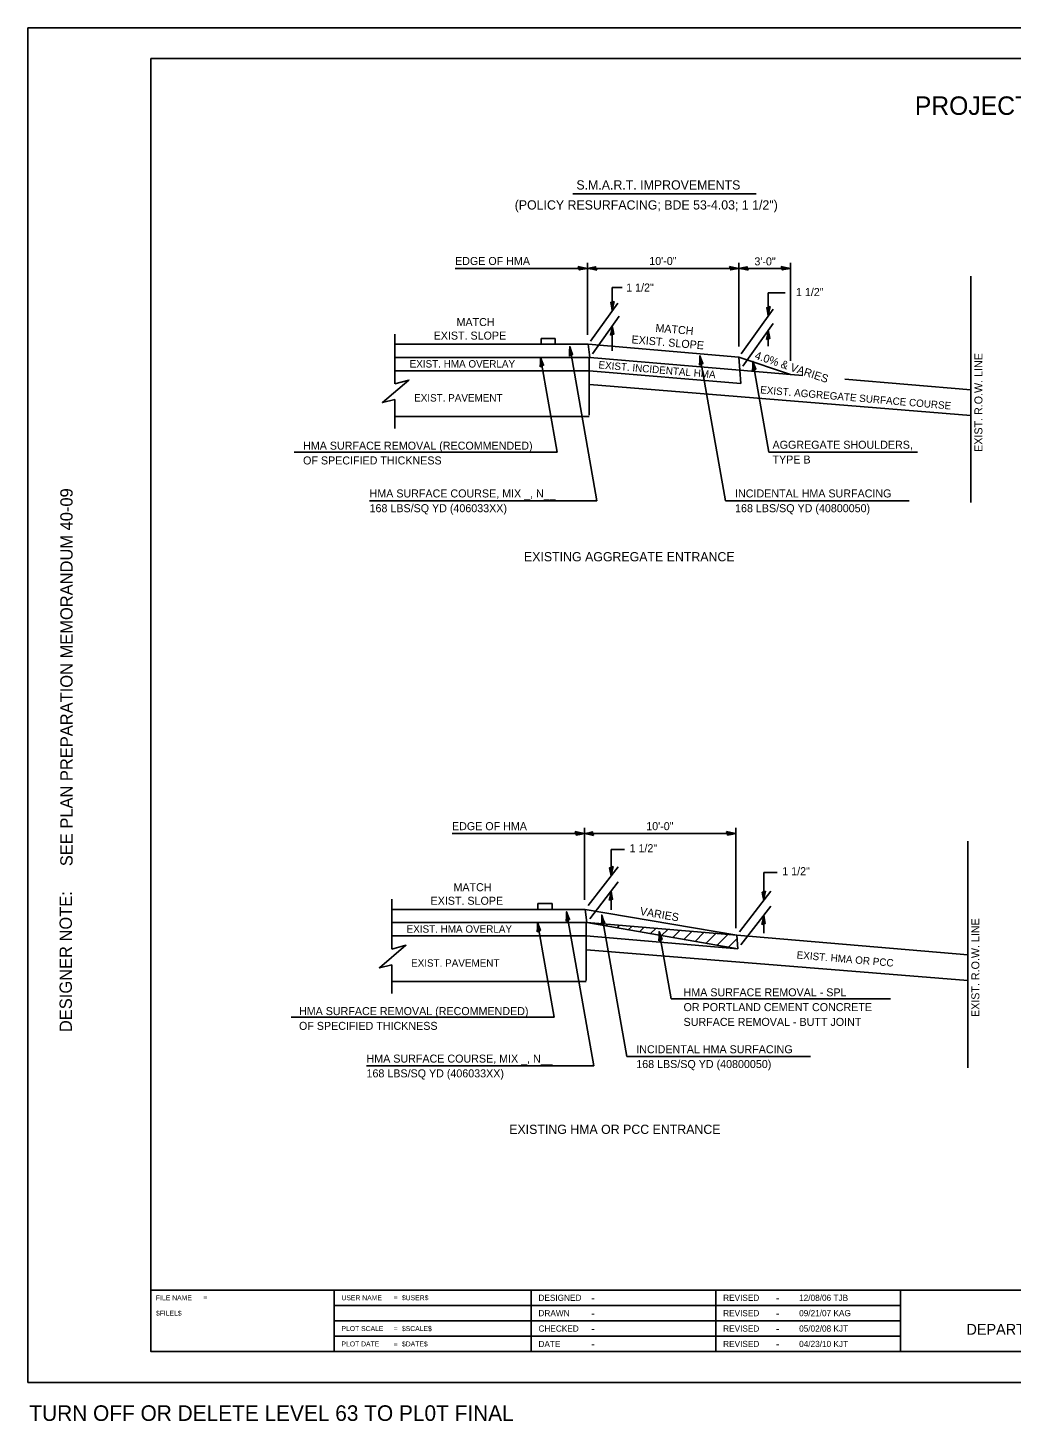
# Model space of a CAD drawing. Extents: x 99425 to 100785, y 98735 to 99188.
# Drawn here: x 99424.6 to 99744, y 98735.3 to 99187.9 of the extents above; entities that cross this region are included whole.
import ezdxf

# ---------------------------------------------------------------- set-up
doc = ezdxf.new("R2010")
doc.units = 0
for name, color, linetype in [('Level 27', 7, 'Continuous'), ('Level 29', 7, 'Continuous'), ('Level 55', 7, 'Continuous'), ('Level 6', 7, 'Continuous'), ('Level 63', 7, 'Continuous'), ('Level 9', 7, 'Continuous'), ('Sheets_50 Reference Boundary', 7, 'Continuous'), ('Sheets_General Details', 7, 'Continuous'), ('Sheets_Printer Plotting Border', 7, 'Continuous')]:
    doc.layers.add(name, color=color, linetype=linetype)

msp = doc.modelspace()

# ---------------------------------------------------------------- linework, layer by layer
at = {"layer": 'Level 27'}
for p, q in [((99606.91, 99062), (99606.91, 99080.82)), ((99543.76, 99076.48), (99606.91, 99076.48)), ((99606.91, 99076.48), (99656.21, 99072.28)), ((99655.87, 99076.68), (99656.21, 99072.28)), ((99672.33, 99075.28), (99676.3, 99074.94)), ((99690, 99073.77), (99730.88, 99070.3)), ((99730.88, 99061.94), (99607.08, 99071.96)), ((99543.83, 99061.66), (99606.91, 99061.66)), ((99605.92, 98878.42), (99605.92, 98897.24)), ((99542.77, 98892.89), (99605.92, 98892.89)), ((99605.92, 98892.89), (99655.21, 98888.7)), ((99654.88, 98893.09), (99655.21, 98888.7)), ((99654.88, 98893.09), (99729.89, 98886.72)), ((99729.89, 98878.36), (99606.09, 98888.38)), ((99542.84, 98878.07), (99605.92, 98878.07))]:
    msp.add_line(p, q, dxfattribs=at)
at = {"layer": 'Level 29'}
for p, q in [((99543.76, 99085.06), (99606.6, 99085.06)), ((99606.6, 99085.06), (99655.55, 99080.89)), ((99606.6, 99085.06), (99607.15, 99080.82)), ((99543.76, 99080.82), (99607.15, 99080.82)), ((99607.15, 99080.82), (99655.87, 99076.68)), ((99655.55, 99080.89), (99655.87, 99076.68)), ((99655.55, 99080.89), (99672.33, 99075.28)), ((99655.87, 99076.68), (99672.33, 99075.28)), ((99542.77, 98901.47), (99605.61, 98901.47)), ((99542.77, 98897.24), (99606.15, 98897.24)), ((99605.61, 98901.47), (99654.88, 98893.09)), ((99605.61, 98901.47), (99606.15, 98897.24)), ((99606.15, 98897.24), (99654.88, 98893.09)), ((99606.15, 98897.24), (99655.21, 98888.7)), ((99654.88, 98893.09), (99655.21, 98888.7))]:
    msp.add_line(p, q, dxfattribs=at)
at = {"layer": 'Level 55'}
for p, q in [((99601.66, 99133.98), (99661.12, 99133.98)), ((99606.37, 99111.58), (99606.37, 99088.16)), ((99655.55, 99084.35), (99655.55, 99111.58)), ((99672.33, 99079.74), (99672.33, 99111.58)), ((99606.37, 99109.73), (99563.36, 99109.73)), ((99606.37, 99109.73), (99655.55, 99109.73)), ((99655.55, 99109.73), (99672.33, 99109.73)), ((99614.43, 99096.01), (99614.43, 99103.51)), ((99614.43, 99103.51), (99617.62, 99103.51)), ((99665.12, 99101.8), (99670.59, 99101.8)), ((99665.12, 99094.3), (99665.12, 99101.8)), ((99607.34, 99086.09), (99616.18, 99098.46)), ((99656.29, 99081.93), (99666.66, 99096.46)), ((99608.01, 99082.02), (99616.72, 99094.22)), ((99656.8, 99077.98), (99666.72, 99091.86)), ((99543.83, 99088.39), (99543.83, 99072.21)), ((99614.43, 99082.93), (99614.43, 99091.01)), ((99665.12, 99084.5), (99665.12, 99089.63)), ((99600.59, 99084.32), (99609.41, 99034.22)), ((99591.13, 99080.82), (99596.56, 99050.04)), ((99642.91, 99081.36), (99651.21, 99034.22)), ((99660.11, 99079.51), (99665.3, 99050.04)), ((99543.83, 99067.13), (99543.83, 99057.72)), ((99511.1, 99050.04), (99596.56, 99050.04)), ((99665.3, 99050.04), (99713.61, 99050.04)), ((99535.58, 99034.22), (99609.41, 99034.22)), ((99651.21, 99034.22), (99710.9, 99034.22)), ((99605.38, 98926.14), (99562.36, 98926.14)), ((99605.38, 98928), (99605.38, 98904.58)), ((99605.38, 98926.14), (99654.56, 98926.14)), ((99654.56, 98895.41), (99654.56, 98928)), ((99614.05, 98920.98), (99614.05, 98912.39)), ((99614.05, 98920.98), (99618.38, 98920.98)), ((99606.64, 98902.81), (99616.35, 98915.37)), ((99663.63, 98913.52), (99663.63, 98904.42)), ((99663.63, 98913.52), (99667.99, 98913.52)), ((99607.1, 98898.46), (99616.35, 98910.43)), ((99614.05, 98907.45), (99614.05, 98901.39)), ((99655.76, 98894.24), (99665.93, 98907.4)), ((99542.84, 98904.8), (99542.84, 98888.62)), ((99656.24, 98890.03), (99665.93, 98902.57)), ((99590.14, 98897.24), (99595.57, 98866.46)), ((99599.59, 98900.74), (99608.42, 98850.64)), ((99611.01, 98899.65), (99619.11, 98853.67)), ((99663.63, 98899.6), (99663.63, 98893.76)), ((99608.79, 98896.78), (99609, 98896.99)), ((99612.4, 98896.15), (99612.91, 98896.66)), ((99616.01, 98895.52), (99616.82, 98896.33)), ((99619.63, 98894.89), (99620.73, 98896)), ((99623.24, 98894.26), (99624.64, 98895.66)), ((99626.86, 98893.64), (99628.55, 98895.33)), ((99629.66, 98894.31), (99633.52, 98872.4)), ((99630.47, 98893.01), (99632.46, 98895)), ((99634.08, 98892.38), (99636.37, 98894.67)), ((99637.7, 98891.75), (99640.28, 98894.33)), ((99641.31, 98891.12), (99644.19, 98894)), ((99644.93, 98890.49), (99648.1, 98893.67)), ((99648.54, 98889.86), (99652.01, 98893.34)), ((99652.15, 98889.24), (99654.96, 98892.04)), ((99542.84, 98883.55), (99542.84, 98874.14)), ((99633.52, 98872.4), (99704.83, 98872.4)), ((99510.11, 98866.46), (99595.57, 98866.46)), ((99619.11, 98853.67), (99678.8, 98853.67)), ((99534.59, 98850.64), (99608.42, 98850.64))]:
    msp.add_line(p, q, dxfattribs=at)
for points in [[(99603.37, 99110.35), (99603.61, 99109.78), (99603.71, 99109.22), (99604.87, 99109.47), (99606.37, 99109.73), (99604.77, 99110.02)], [(99609.37, 99109.1), (99609.12, 99109.67), (99609.03, 99110.23), (99607.87, 99109.99), (99606.37, 99109.73), (99607.97, 99109.43)], [(99652.55, 99110.35), (99652.79, 99109.78), (99652.89, 99109.22), (99654.05, 99109.47), (99655.55, 99109.73), (99653.95, 99110.02)], [(99658.55, 99109.1), (99658.3, 99109.67), (99658.21, 99110.23), (99657.05, 99109.99), (99655.55, 99109.73), (99657.15, 99109.43)], [(99669.33, 99110.35), (99669.58, 99109.78), (99669.67, 99109.22), (99670.83, 99109.47), (99672.33, 99109.73), (99670.73, 99110.02)], [(99615.06, 99099.01), (99614.48, 99098.77), (99613.93, 99098.67), (99614.17, 99097.51), (99614.43, 99096.01), (99614.72, 99097.61)], [(99665.75, 99097.3), (99665.17, 99097.05), (99664.62, 99096.96), (99664.86, 99095.8), (99665.12, 99094.3), (99665.41, 99095.9)], [(99613.8, 99088.01), (99614.38, 99088.26), (99614.93, 99088.35), (99614.69, 99089.51), (99614.43, 99091.01), (99614.14, 99089.41)], [(99664.5, 99086.63), (99665.07, 99086.87), (99665.62, 99086.97), (99665.38, 99088.13), (99665.12, 99089.63), (99664.83, 99088.03)], [(99600.49, 99081.26), (99601.01, 99081.6), (99601.54, 99081.79), (99601.1, 99082.89), (99600.59, 99084.32), (99600.58, 99082.7)], [(99591.04, 99077.76), (99591.56, 99078.1), (99592.09, 99078.28), (99591.65, 99079.39), (99591.13, 99080.82), (99591.13, 99079.19)], [(99642.81, 99078.3), (99643.34, 99078.64), (99643.86, 99078.83), (99643.42, 99079.93), (99642.91, 99081.36), (99642.9, 99079.74)], [(99660.01, 99076.45), (99660.54, 99076.79), (99661.06, 99076.98), (99660.62, 99078.08), (99660.11, 99079.51), (99660.1, 99077.89)], [(99602.38, 98926.77), (99602.62, 98926.19), (99602.72, 98925.64), (99603.88, 98925.88), (99605.38, 98926.14), (99603.78, 98926.43)], [(99608.38, 98925.52), (99608.13, 98926.09), (99608.04, 98926.65), (99606.88, 98926.4), (99605.38, 98926.14), (99606.98, 98925.85)], [(99651.56, 98926.77), (99651.8, 98926.19), (99651.89, 98925.64), (99653.06, 98925.88), (99654.56, 98926.14), (99652.96, 98926.43)], [(99614.67, 98915.39), (99614.1, 98915.15), (99613.54, 98915.05), (99613.79, 98913.89), (99614.05, 98912.39), (99614.34, 98913.99)], [(99613.42, 98904.45), (99614, 98904.7), (99614.55, 98904.79), (99614.31, 98905.95), (99614.05, 98907.45), (99613.76, 98905.85)], [(99613.42, 98904.45), (99614, 98904.7), (99614.55, 98904.79), (99614.31, 98905.95), (99614.05, 98907.45), (99613.76, 98905.85)], [(99664.26, 98907.42), (99663.68, 98907.18), (99663.13, 98907.08), (99663.37, 98905.92), (99663.63, 98904.42), (99663.92, 98906.02)], [(99590.05, 98894.17), (99590.57, 98894.51), (99591.1, 98894.7), (99590.66, 98895.8), (99590.14, 98897.24), (99590.13, 98895.61)], [(99599.5, 98897.68), (99600.02, 98898.02), (99600.55, 98898.21), (99600.11, 98899.31), (99599.59, 98900.74), (99599.59, 98899.12)], [(99610.91, 98896.59), (99611.44, 98896.93), (99611.96, 98897.12), (99611.52, 98898.22), (99611.01, 98899.65), (99611, 98898.03)], [(99663, 98896.6), (99663.58, 98896.84), (99664.13, 98896.94), (99663.89, 98898.1), (99663.63, 98899.6), (99663.34, 98898)], [(99663, 98896.6), (99663.58, 98896.84), (99664.13, 98896.94), (99663.89, 98898.1), (99663.63, 98899.6), (99663.34, 98898)], [(99629.56, 98891.25), (99630.08, 98891.59), (99630.61, 98891.77), (99630.17, 98892.88), (99629.66, 98894.31), (99629.65, 98892.68)]]:
    msp.add_lwpolyline(points, close=True, dxfattribs=at)
for points in [[(99543.83, 99072.21), (99548.35, 99073.42), (99539.76, 99066.11), (99543.83, 99067.13)], [(99542.84, 98888.62), (99547.36, 98889.84), (99538.76, 98882.53), (99542.84, 98883.55)]]:
    msp.add_lwpolyline(points, dxfattribs=at)
at = {"layer": 'Level 6'}
for p, q in [((99730.88, 99107.23), (99730.88, 99033.65)), ((99729.89, 98923.64), (99729.89, 98850.07))]:
    msp.add_line(p, q, dxfattribs=at)
at = {"layer": 'Level 9'}
for p, q in [((99591.28, 99085.06), (99591.28, 99087)), ((99591.28, 99087), (99595.9, 99087)), ((99595.9, 99085.06), (99591.28, 99085.06)), ((99595.9, 99087), (99595.9, 99085.06)), ((99590.29, 98901.47), (99590.29, 98903.42)), ((99590.29, 98903.42), (99594.91, 98903.42)), ((99594.91, 98903.42), (99594.91, 98901.47)), ((99594.91, 98901.47), (99590.29, 98901.47))]:
    msp.add_line(p, q, dxfattribs=at)
at = {"layer": 'Sheets_50 Reference Boundary'}
msp.add_lwpolyline([(99464.57, 99177.85), (100094.57, 99177.85), (100094.57, 98777.85), (99464.57, 98777.85)], close=True, dxfattribs=at)
at = {"layer": 'Sheets_General Details'}
for p, q in [((99424.57, 99187.85), (99424.57, 98747.85)), ((100104.57, 99187.85), (99424.57, 99187.85)), ((99464.57, 98777.85), (100094.57, 98777.85)), ((99524.05, 98777.85), (99524.05, 98757.85)), ((99588.05, 98777.85), (99588.05, 98757.85)), ((99648.05, 98777.85), (99648.05, 98757.85)), ((99708.05, 98777.85), (99708.05, 98757.85)), ((99524.05, 98772.85), (99708.05, 98772.85)), ((99524.05, 98767.85), (99708.05, 98767.85)), ((99524.05, 98762.85), (99708.05, 98762.85)), ((100104.57, 98747.85), (99424.57, 98747.85))]:
    msp.add_line(p, q, dxfattribs=at)
msp.add_lwpolyline([(99464.57, 99177.85), (100094.57, 99177.85), (100094.57, 98757.85), (99464.57, 98757.85)], close=True, dxfattribs=at)
at = {"layer": 'Sheets_Printer Plotting Border'}
msp.add_lwpolyline([(99424.57, 98747.85), (100104.57, 98747.85), (100104.57, 99187.85), (99424.57, 99187.85)], close=True, dxfattribs=at)

# ---------------------------------------------------------------- texts
at = {"layer": 'Level 55'}
for s, height, p in [('PROJECTS WITHOUT RECONSTRUCTION', 6, (99712.72, 99159.59)), ('S.M.A.R.T. IMPROVEMENTS', 3, (99602.77, 99135.34)), ('(POLICY RESURFACING; BDE 53-4.03; 1 1/2")', 3, (99582.73, 99128.84)), ('EDGE OF HMA', 2.6, (99563.36, 99110.83)), ('10\'-0"', 2.6, (99626.45, 99110.83)), ('3\'-0"', 2.6, (99660.6, 99110.7)), ('1 1/2"', 2.6, (99618.95, 99102.21)), ('1 1/2"', 2.6, (99674.1, 99100.74)), ('MATCH', 2.6, (99563.83, 99090.99)), ('EXIST. SLOPE', 2.6, (99556.39, 99086.59)), ('EXIST. HMA OVERLAY', 2.4, (99548.61, 99077.52)), ('EXIST. PAVEMENT', 2.4, (99550.06, 99066.47)), ('HMA SURFACE REMOVAL (RECOMMENDED)', 2.6, (99513.98, 99050.84)), ('AGGREGATE SHOULDERS,', 2.6, (99666.49, 99051.14)), ('OF SPECIFIED THICKNESS', 2.6, (99513.98, 99046.04)), ('TYPE B', 2.6, (99666.49, 99046.34)), ('HMA SURFACE COURSE, MIX _, N__', 2.6, (99535.58, 99035.32)), ('INCIDENTAL HMA SURFACING', 2.6, (99654.32, 99035.32)), ('168 LBS/SQ YD (406033XX)', 2.6, (99535.58, 99030.52)), ('168 LBS/SQ YD (40800050)', 2.6, (99654.32, 99030.52)), ('EXISTING AGGREGATE ENTRANCE', 3, (99585.74, 99014.56)), ('EDGE OF HMA', 2.6, (99562.36, 98927.24)), ('10\'-0"', 2.6, (99625.46, 98927.24)), ('1 1/2"', 2.6, (99620.04, 98920.08)), ('1 1/2"', 2.6, (99669.65, 98912.62)), ('MATCH', 2.6, (99562.84, 98907.41)), ('EXIST. SLOPE', 2.6, (99555.4, 98903.01)), ('EXIST. HMA OVERLAY', 2.4, (99547.62, 98893.94)), ('EXIST. PAVEMENT', 2.4, (99549.07, 98882.89)), ('HMA SURFACE REMOVAL - SPL', 2.6, (99637.59, 98873.26)), ('OR PORTLAND CEMENT CONCRETE', 2.6, (99637.59, 98868.46)), ('HMA SURFACE REMOVAL (RECOMMENDED)', 2.6, (99512.65, 98867.17)), ('SURFACE REMOVAL - BUTT JOINT ', 2.6, (99637.59, 98863.66)), ('OF SPECIFIED THICKNESS', 2.6, (99512.65, 98862.37)), ('INCIDENTAL HMA SURFACING', 2.6, (99622.22, 98854.77)), ('HMA SURFACE COURSE, MIX _, N__', 2.6, (99534.59, 98851.74)), ('168 LBS/SQ YD (40800050)', 2.6, (99622.22, 98849.97)), ('168 LBS/SQ YD (406033XX)', 2.6, (99534.59, 98846.94)), ('EXISTING HMA OR PCC ENTRANCE', 3, (99580.94, 98828.57))]:
    msp.add_text(s, height=height, dxfattribs=at).set_placement(p)
for s, height, rotation, p in [('EXIST. SLOPE', 2.6, 355.1402, (99620.6, 99085.39)), ('MATCH', 2.6, 355.1402, (99628.38, 99089.14)), ('EXIST. INCIDENTAL HMA', 2.4, 355.1402, (99609.87, 99077.26)), ('4.0% & VARIES', 2.6, 341.3966, (99660.49, 99080.41)), ('EXIST. R.O.W. LINE', 2.6, 90, (99734.68, 99050.13)), ('EXIST. AGGREGATE SURFACE COURSE', 2.4, 355.1402, (99662.41, 99069.14)), ('VARIES', 2.6, 350.3464, (99623.27, 98899.73)), ('EXIST. R.O.W. LINE', 2.6, 90, (99733.69, 98866.55)), ('EXIST. HMA OR PCC', 2.4, 355.1402, (99674.26, 98885.56))]:
    msp.add_text(s, height=height, rotation=rotation, dxfattribs=at).set_placement(p)
at = {"layer": 'Level 63'}
for s, p in [('SEE PLAN PREPARATION MEMORANDUM 40-09', (99439.11, 98915.54)), ('DESIGNER NOTE:', (99438.87, 98861.65))]:
    msp.add_text(s, height=4, rotation=90, dxfattribs=at).set_placement(p)
msp.add_text('TURN OFF OR DELETE LEVEL 63 TO PL0T FINAL', height=5.0659, dxfattribs=at).set_placement((99425.05, 98735.35))
at = {"layer": 'Sheets_General Details'}
for s, p in [('FILE NAME', (99466.17, 98774.55)), ('=', (99481.61, 98774.55)), ('USER NAME', (99526.45, 98774.55)), ('=', (99543.41, 98774.55)), ('$USER$', (99546.1, 98774.55)), ('$FILEL$', (99466.17, 98769.55)), ('PLOT SCALE', (99526.45, 98764.55)), ('$SCALE$', (99546.1, 98764.55)), ('=', (99543.41, 98764.55)), ('PLOT DATE', (99526.45, 98759.55)), ('=', (99543.41, 98759.55)), ('$DATE$', (99546.1, 98759.55))]:
    msp.add_text(s, height=1.6, rotation=360, dxfattribs=at).set_placement(p)
for s, height, p in [('DESIGNED', 2, (99590.45, 98774.35)), ('-', 2.8, (99607.53, 98773.95)), ('REVISED', 2, (99650.45, 98774.35)), ('-', 2.8, (99667.53, 98773.95)), ('12/08/06 TJB', 2, (99675.13, 98774.35)), ('DRAWN', 2, (99590.45, 98769.35)), ('REVISED', 2, (99650.45, 98769.35)), ('09/21/07 KAG', 2, (99675.13, 98769.35)), ('CHECKED', 2, (99590.45, 98764.35)), ('-', 2.8, (99607.53, 98768.95)), ('REVISED', 2, (99650.45, 98764.35)), ('-', 2.8, (99667.53, 98768.95)), ('05/02/08 KJT   ', 2, (99675.13, 98764.35)), ('DEPARTMENT OF TRANSPORTATION', 3.5, (99729.5, 98763.35)), ('-', 2.8, (99607.53, 98763.95)), ('REVISED', 2, (99650.45, 98759.35)), ('-', 2.8, (99667.53, 98763.95)), ('04/23/10 KJT', 2, (99675.13, 98759.35)), ('DATE', 2, (99590.45, 98759.35)), ('-', 2.8, (99607.53, 98758.95)), ('-', 2.8, (99667.53, 98758.95))]:
    msp.add_text(s, height=height, dxfattribs=at).set_placement(p)

doc.saveas('drawing.dxf')
